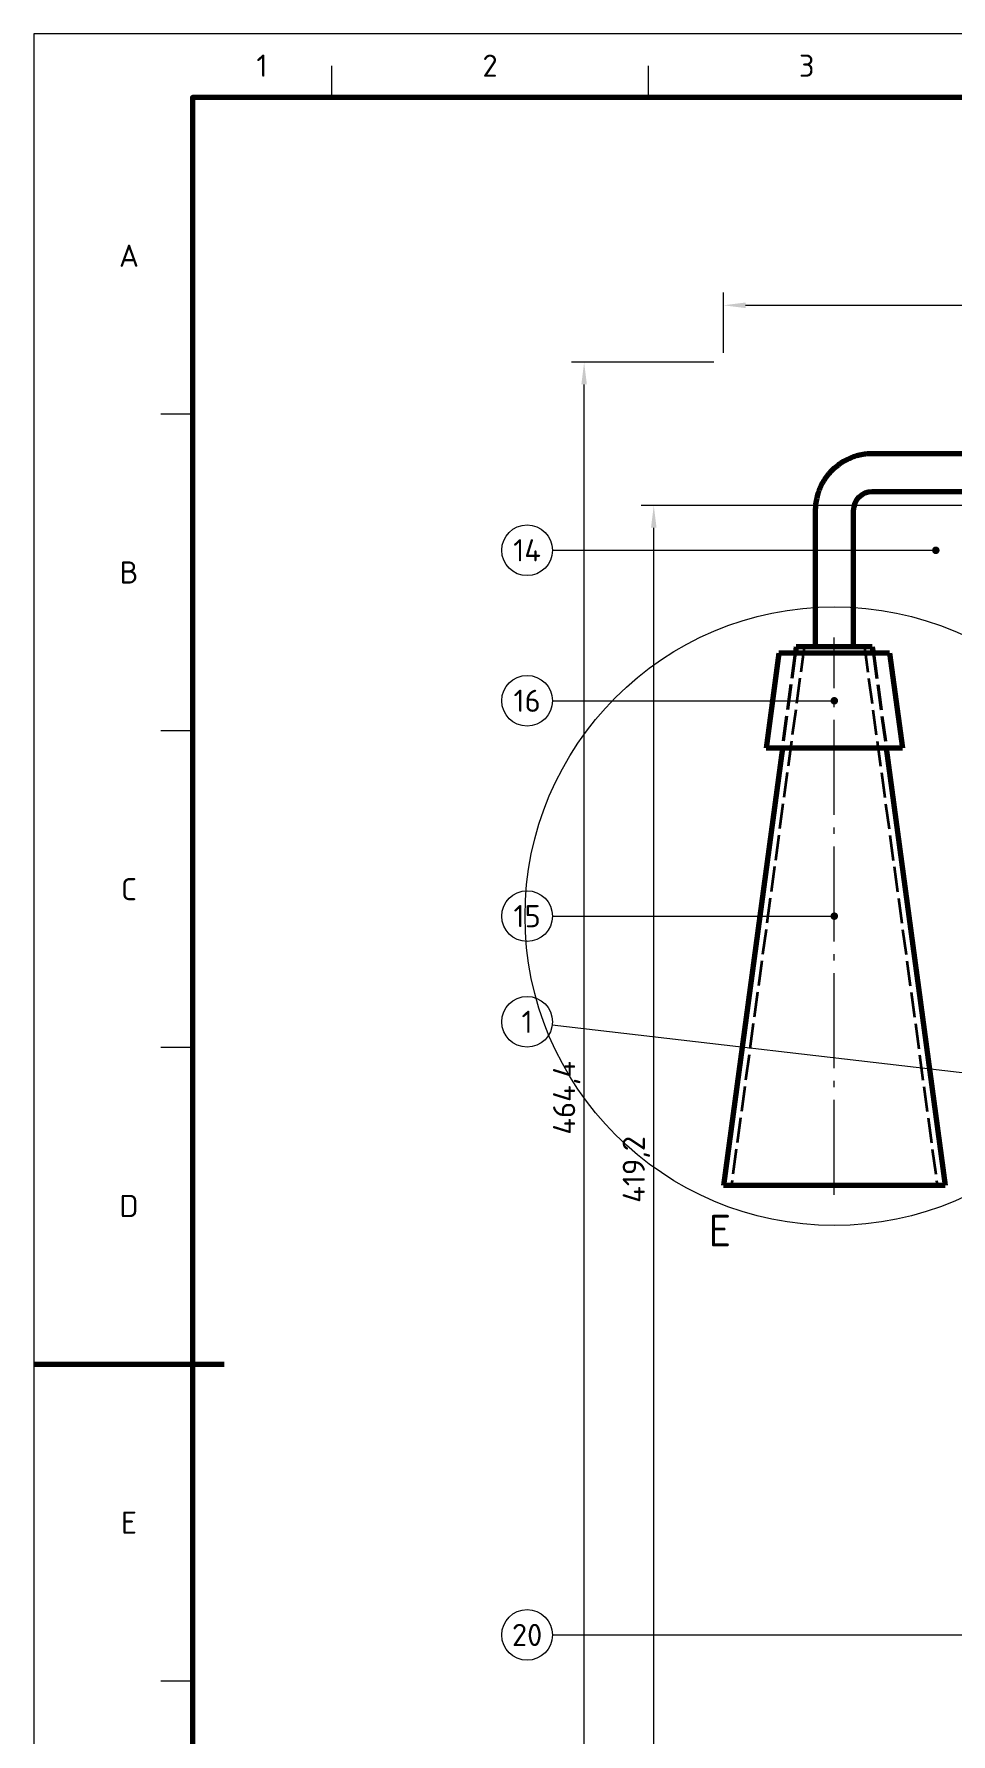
# Model space of a CAD drawing. Header units: millimetres. Extents: x 0 to 2382, y 0 to 420.
# Drawn here: x 0 to 144.8, y 151.6 to 420 of the extents above; entities that cross this region are included whole.
import ezdxf
from ezdxf.enums import TextEntityAlignment as Align

# ---------------------------------------------------------------- set-up
doc = ezdxf.new("R2010")
doc.units = ezdxf.units.MM
doc.linetypes.add('IRAM-E-TRAZOS', pattern=[5, 4, -1])
doc.linetypes.add('IRAM-F-TRAZO-PUNTO', pattern=[20, 15, -2, 1, -2])
for name, color, linetype, lineweight in [('01-VISIBLE', 7, 'CONTINUOUS', 70), ('02-OCULTA', 4, 'IRAM-E-TRAZOS', 35), ('03-EJE', 1, 'IRAM-F-TRAZO-PUNTO', 18), ('04-COTA', 3, 'CONTINUOUS', 18), ('06-TEXTO', 7, 'CONTINUOUS', 25), ('07-RECUADRO', 7, 'CONTINUOUS', 70), ('08-FINA', 5, 'CONTINUOUS', 18)]:
    doc.layers.add(name, color=color, linetype=linetype, lineweight=lineweight)
doc.styles.add('ISO3098', font='isocpeur.ttf')
doc.dimstyles.new('FLAMA-IRAM', dxfattribs={"dimtxt": 3.5, "dimasz": 3.5, "dimexe": 2, "dimexo": 1.5, "dimgap": 1, "dimtad": 1, "dimdec": 1, "dimtxsty": 'ISO3098', "dimblk": 'IRAM_FLECHA', "dimblk1": 'IRAM_FLECHA', "dimblk2": 'IRAM_FLECHA', "dimcen": 2.5, "dimclrd": 256, "dimclre": 256, "dimclrt": 256, "dimazin": 3, "dimtfac": 1, "dimtmove": 0, "dimatfit": 3, "dimlwd": 18, "dimlwe": 18})

# ---------------------------------------------------------------- blocks, each defined once
blk = doc.blocks.new('IRAM_FLECHA')
blk.add_solid([(0, 0), (-1, 0.125), (-1, -0.125)])

msp = doc.modelspace()

# ---------------------------------------------------------------- hatches: boundary and pattern name
at = {"layer": '08-FINA'}
h = msp.add_hatch(color=7, dxfattribs=at)
h.dxf.hatch_style = 1
edge = h.paths.add_edge_path()
edge.add_arc((142.38, 338.494), 0.6, 0, 360)
h = msp.add_hatch(color=7, dxfattribs=at)
h.dxf.hatch_style = 1
edge = h.paths.add_edge_path()
edge.add_arc((126.355, 314.744), 0.6, 0, 360)
h = msp.add_hatch(color=7, dxfattribs=at)
h.dxf.hatch_style = 1
edge = h.paths.add_edge_path()
edge.add_arc((126.355, 280.744), 0.6, 0, 360)

# ---------------------------------------------------------------- linework, layer by layer
at = {"layer": '01-VISIBLE'}
for p, q in [((161.405, 353.744), (132.355, 353.744)), ((161.405, 347.744), (132.355, 347.744)), ((123.355, 344.744), (123.355, 323.244)), ((129.355, 344.744), (129.355, 323.244)), ((117.62, 322.244), (115.59, 307.244)), ((120.355, 323.244), (120.22, 322.244)), ((132.355, 323.244), (132.49, 322.244)), ((135.09, 322.244), (137.12, 307.244)), ((118.19, 307.244), (108.855, 238.244)), ((134.52, 307.244), (143.855, 238.244))]:
    msp.add_line(p, q, dxfattribs=at)
for points in [[(132.355, 353.744), (132.103, 353.741), (131.85, 353.73), (131.599, 353.712), (131.347, 353.688), (131.097, 353.656), (130.847, 353.617), (130.599, 353.571), (130.352, 353.519), (130.107, 353.459), (129.863, 353.393), (129.622, 353.319), (129.382, 353.239), (129.145, 353.152), (128.911, 353.059), (128.679, 352.959), (128.45, 352.853), (128.224, 352.74), (128.002, 352.621), (127.782, 352.496), (127.567, 352.365), (127.355, 352.227), (127.147, 352.084), (126.943, 351.935), (126.744, 351.781), (126.548, 351.621), (126.358, 351.455), (126.172, 351.284), (125.991, 351.108), (125.815, 350.927), (125.644, 350.741), (125.479, 350.551), (125.319, 350.356), (125.164, 350.156), (125.015, 349.952), (124.872, 349.744), (124.734, 349.533), (124.603, 349.317), (124.478, 349.098), (124.359, 348.875), (124.246, 348.649), (124.14, 348.42), (124.04, 348.188), (123.947, 347.954), (123.86, 347.717), (123.78, 347.477), (123.707, 347.236), (123.64, 346.992), (123.581, 346.747), (123.528, 346.5), (123.482, 346.252), (123.443, 346.002), (123.412, 345.752), (123.387, 345.501), (123.369, 345.249), (123.359, 344.997), (123.355, 344.744)], [(135.09, 322.244), (134.837, 322.244), (134.584, 322.244), (134.331, 322.244), (134.078, 322.244), (133.824, 322.244), (133.571, 322.244), (133.318, 322.244), (133.065, 322.244), (132.812, 322.244), (132.558, 322.244), (132.305, 322.244), (132.052, 322.244), (131.799, 322.244), (131.546, 322.244), (131.292, 322.244), (131.039, 322.244), (130.786, 322.244), (130.533, 322.244), (130.28, 322.244), (130.026, 322.244), (129.773, 322.244), (129.52, 322.244), (129.267, 322.244), (129.014, 322.244), (128.76, 322.244), (128.507, 322.244), (128.254, 322.244), (128.001, 322.244), (127.748, 322.244), (127.494, 322.244), (127.241, 322.244), (126.988, 322.244), (126.735, 322.244), (126.482, 322.244), (126.228, 322.244), (125.975, 322.244), (125.722, 322.244), (125.469, 322.244), (125.216, 322.244), (124.962, 322.244), (124.709, 322.244), (124.456, 322.244), (124.203, 322.244), (123.95, 322.244), (123.696, 322.244), (123.443, 322.244), (123.19, 322.244), (122.937, 322.244), (122.684, 322.244), (122.43, 322.244), (122.177, 322.244), (121.924, 322.244), (121.671, 322.244), (121.418, 322.244), (121.164, 322.244), (120.911, 322.244), (120.658, 322.244), (120.405, 322.244), (120.152, 322.244), (119.898, 322.244), (119.645, 322.244), (119.392, 322.244), (119.139, 322.244), (118.886, 322.244), (118.632, 322.244), (118.379, 322.244), (118.126, 322.244), (117.873, 322.244), (117.62, 322.244)], [(132.355, 323.244), (132.105, 323.244), (131.855, 323.244), (131.605, 323.244), (131.355, 323.244), (131.105, 323.244), (130.855, 323.244), (130.605, 323.244), (130.355, 323.244), (130.105, 323.244), (129.855, 323.244), (129.605, 323.244), (129.355, 323.244), (129.105, 323.244), (128.855, 323.244), (128.605, 323.244), (128.355, 323.244), (128.105, 323.244), (127.855, 323.244), (127.605, 323.244), (127.355, 323.244), (127.105, 323.244), (126.855, 323.244), (126.605, 323.244), (126.355, 323.244), (126.105, 323.244), (125.855, 323.244), (125.605, 323.244), (125.355, 323.244), (125.105, 323.244), (124.855, 323.244), (124.605, 323.244), (124.355, 323.244), (124.105, 323.244), (123.855, 323.244), (123.605, 323.244), (123.355, 323.244), (123.105, 323.244), (122.855, 323.244), (122.605, 323.244), (122.355, 323.244), (122.105, 323.244), (121.855, 323.244), (121.605, 323.244), (121.355, 323.244), (121.105, 323.244), (120.855, 323.244), (120.605, 323.244), (120.355, 323.244)], [(137.12, 307.244), (136.869, 307.244), (136.619, 307.244), (136.369, 307.244), (136.118, 307.244), (135.868, 307.244), (135.618, 307.244), (135.367, 307.244), (135.117, 307.244), (134.867, 307.244), (134.616, 307.244), (134.366, 307.244), (134.116, 307.244), (133.865, 307.244), (133.615, 307.244), (133.365, 307.244), (133.114, 307.244), (132.864, 307.244), (132.614, 307.244), (132.363, 307.244), (132.113, 307.244), (131.863, 307.244), (131.612, 307.244), (131.362, 307.244), (131.111, 307.244), (130.861, 307.244), (130.611, 307.244), (130.36, 307.244), (130.11, 307.244), (129.86, 307.244), (129.609, 307.244), (129.359, 307.244), (129.109, 307.244), (128.858, 307.244), (128.608, 307.244), (128.358, 307.244), (128.107, 307.244), (127.857, 307.244), (127.607, 307.244), (127.356, 307.244), (127.106, 307.244), (126.856, 307.244), (126.605, 307.244), (126.355, 307.244), (126.105, 307.244), (125.854, 307.244), (125.604, 307.244), (125.354, 307.244), (125.103, 307.244), (124.853, 307.244), (124.603, 307.244), (124.352, 307.244), (124.102, 307.244), (123.852, 307.244), (123.601, 307.244), (123.351, 307.244), (123.101, 307.244), (122.85, 307.244), (122.6, 307.244), (122.35, 307.244), (122.099, 307.244), (121.849, 307.244), (121.599, 307.244), (121.348, 307.244), (121.098, 307.244), (120.847, 307.244), (120.597, 307.244), (120.347, 307.244), (120.096, 307.244), (119.846, 307.244), (119.596, 307.244), (119.345, 307.244), (119.095, 307.244), (118.845, 307.244), (118.594, 307.244), (118.344, 307.244), (118.094, 307.244), (117.843, 307.244), (117.593, 307.244), (117.343, 307.244), (117.092, 307.244), (116.842, 307.244), (116.592, 307.244), (116.341, 307.244), (116.091, 307.244), (115.841, 307.244), (115.59, 307.244)], [(143.855, 238.244), (143.605, 238.244), (143.355, 238.244), (143.105, 238.244), (142.855, 238.244), (142.605, 238.244), (142.355, 238.244), (142.105, 238.244), (141.855, 238.244), (141.605, 238.244), (141.355, 238.244), (141.105, 238.244), (140.855, 238.244), (140.605, 238.244), (140.355, 238.244), (140.105, 238.244), (139.855, 238.244), (139.605, 238.244), (139.355, 238.244), (139.105, 238.244), (138.855, 238.244), (138.605, 238.244), (138.355, 238.244), (138.105, 238.244), (137.855, 238.244), (137.605, 238.244), (137.355, 238.244), (137.105, 238.244), (136.855, 238.244), (136.605, 238.244), (136.355, 238.244), (136.105, 238.244), (135.855, 238.244), (135.605, 238.244), (135.355, 238.244), (135.105, 238.244), (134.855, 238.244), (134.605, 238.244), (134.355, 238.244), (134.105, 238.244), (133.855, 238.244), (133.605, 238.244), (133.355, 238.244), (133.105, 238.244), (132.855, 238.244), (132.605, 238.244), (132.355, 238.244), (132.105, 238.244), (131.855, 238.244), (131.605, 238.244), (131.355, 238.244), (131.105, 238.244), (130.855, 238.244), (130.605, 238.244), (130.355, 238.244), (130.105, 238.244), (129.855, 238.244), (129.605, 238.244), (129.355, 238.244), (129.105, 238.244), (128.855, 238.244), (128.605, 238.244), (128.355, 238.244), (128.105, 238.244), (127.855, 238.244), (127.605, 238.244), (127.355, 238.244), (127.105, 238.244), (126.855, 238.244), (126.605, 238.244), (126.355, 238.244), (126.105, 238.244), (125.855, 238.244), (125.605, 238.244), (125.355, 238.244), (125.105, 238.244), (124.855, 238.244), (124.605, 238.244), (124.355, 238.244), (124.105, 238.244), (123.855, 238.244), (123.605, 238.244), (123.355, 238.244), (123.105, 238.244), (122.855, 238.244), (122.605, 238.244), (122.355, 238.244), (122.105, 238.244), (121.855, 238.244), (121.605, 238.244), (121.355, 238.244), (121.105, 238.244), (120.855, 238.244), (120.605, 238.244), (120.355, 238.244), (120.105, 238.244), (119.855, 238.244), (119.605, 238.244), (119.355, 238.244), (119.105, 238.244), (118.855, 238.244), (118.605, 238.244), (118.355, 238.244), (118.105, 238.244), (117.855, 238.244), (117.605, 238.244), (117.355, 238.244), (117.105, 238.244), (116.855, 238.244), (116.605, 238.244), (116.355, 238.244), (116.105, 238.244), (115.855, 238.244), (115.605, 238.244), (115.355, 238.244), (115.105, 238.244), (114.855, 238.244), (114.605, 238.244), (114.355, 238.244), (114.105, 238.244), (113.855, 238.244), (113.605, 238.244), (113.355, 238.244), (113.105, 238.244), (112.855, 238.244), (112.605, 238.244), (112.355, 238.244), (112.105, 238.244), (111.855, 238.244), (111.605, 238.244), (111.355, 238.244), (111.105, 238.244), (110.855, 238.244), (110.605, 238.244), (110.355, 238.244), (110.105, 238.244), (109.855, 238.244), (109.605, 238.244), (109.355, 238.244), (109.105, 238.244), (108.855, 238.244)]]:
    msp.add_lwpolyline(points, dxfattribs=at)
msp.add_arc((132.355, 344.744), 3, 90, 180, dxfattribs=at)
at = {"layer": '02-OCULTA'}
for p, q in [((121.605, 323.244), (110.105, 238.244)), ((120.12, 322.244), (118.09, 307.244)), ((120.22, 322.244), (118.19, 307.244)), ((131.105, 323.244), (142.605, 238.244)), ((132.49, 322.244), (134.52, 307.244)), ((132.59, 322.244), (134.62, 307.244))]:
    msp.add_line(p, q, dxfattribs=at)
for points in [[(117.62, 322.244), (117.873, 322.244), (118.126, 322.244), (118.379, 322.244), (118.632, 322.244), (118.886, 322.244), (119.139, 322.244), (119.392, 322.244), (119.645, 322.244), (119.898, 322.244), (120.152, 322.244), (120.405, 322.244), (120.658, 322.244), (120.911, 322.244), (121.164, 322.244), (121.418, 322.244), (121.671, 322.244), (121.924, 322.244), (122.177, 322.244), (122.43, 322.244), (122.684, 322.244), (122.937, 322.244), (123.19, 322.244), (123.443, 322.244), (123.696, 322.244), (123.95, 322.244), (124.203, 322.244), (124.456, 322.244), (124.709, 322.244), (124.962, 322.244), (125.216, 322.244), (125.469, 322.244), (125.722, 322.244), (125.975, 322.244), (126.228, 322.244), (126.482, 322.244), (126.735, 322.244), (126.988, 322.244), (127.241, 322.244), (127.494, 322.244), (127.748, 322.244), (128.001, 322.244), (128.254, 322.244), (128.507, 322.244), (128.76, 322.244), (129.014, 322.244), (129.267, 322.244), (129.52, 322.244), (129.773, 322.244), (130.026, 322.244), (130.28, 322.244), (130.533, 322.244), (130.786, 322.244), (131.039, 322.244), (131.292, 322.244), (131.546, 322.244), (131.799, 322.244), (132.052, 322.244), (132.305, 322.244), (132.558, 322.244), (132.812, 322.244), (133.065, 322.244), (133.318, 322.244), (133.571, 322.244), (133.824, 322.244), (134.078, 322.244), (134.331, 322.244), (134.584, 322.244), (134.837, 322.244), (135.09, 322.244)], [(120.12, 322.244), (120.374, 322.244), (120.629, 322.244), (120.883, 322.244), (121.138, 322.244), (121.392, 322.244), (121.647, 322.244), (121.901, 322.244), (122.156, 322.244), (122.41, 322.244), (122.665, 322.244), (122.919, 322.244), (123.174, 322.244), (123.428, 322.244), (123.683, 322.244), (123.937, 322.244), (124.192, 322.244), (124.446, 322.244), (124.701, 322.244), (124.955, 322.244), (125.21, 322.244), (125.464, 322.244), (125.719, 322.244), (125.973, 322.244), (126.228, 322.244), (126.482, 322.244), (126.737, 322.244), (126.991, 322.244), (127.246, 322.244), (127.5, 322.244), (127.755, 322.244), (128.009, 322.244), (128.264, 322.244), (128.518, 322.244), (128.773, 322.244), (129.027, 322.244), (129.282, 322.244), (129.536, 322.244), (129.791, 322.244), (130.045, 322.244), (130.3, 322.244), (130.554, 322.244), (130.809, 322.244), (131.063, 322.244), (131.318, 322.244), (131.572, 322.244), (131.827, 322.244), (132.081, 322.244), (132.336, 322.244), (132.59, 322.244)], [(132.59, 322.244), (132.336, 322.244), (132.081, 322.244), (131.827, 322.244), (131.572, 322.244), (131.318, 322.244), (131.063, 322.244), (130.809, 322.244), (130.554, 322.244), (130.3, 322.244), (130.045, 322.244), (129.791, 322.244), (129.536, 322.244), (129.282, 322.244), (129.027, 322.244), (128.773, 322.244), (128.518, 322.244), (128.264, 322.244), (128.009, 322.244), (127.755, 322.244), (127.5, 322.244), (127.246, 322.244), (126.991, 322.244), (126.737, 322.244), (126.482, 322.244), (126.228, 322.244), (125.973, 322.244), (125.719, 322.244), (125.464, 322.244), (125.21, 322.244), (124.955, 322.244), (124.701, 322.244), (124.446, 322.244), (124.192, 322.244), (123.937, 322.244), (123.683, 322.244), (123.428, 322.244), (123.174, 322.244), (122.919, 322.244), (122.665, 322.244), (122.41, 322.244), (122.156, 322.244), (121.901, 322.244), (121.647, 322.244), (121.392, 322.244), (121.138, 322.244), (120.883, 322.244), (120.629, 322.244), (120.374, 322.244), (120.12, 322.244)], [(120.355, 323.244), (120.605, 323.244), (120.855, 323.244), (121.105, 323.244), (121.355, 323.244), (121.605, 323.244), (121.855, 323.244), (122.105, 323.244), (122.355, 323.244), (122.605, 323.244), (122.855, 323.244), (123.105, 323.244), (123.355, 323.244), (123.605, 323.244), (123.855, 323.244), (124.105, 323.244), (124.355, 323.244), (124.605, 323.244), (124.855, 323.244), (125.105, 323.244), (125.355, 323.244), (125.605, 323.244), (125.855, 323.244), (126.105, 323.244), (126.355, 323.244), (126.605, 323.244), (126.855, 323.244), (127.105, 323.244), (127.355, 323.244), (127.605, 323.244), (127.855, 323.244), (128.105, 323.244), (128.355, 323.244), (128.605, 323.244), (128.855, 323.244), (129.105, 323.244), (129.355, 323.244), (129.605, 323.244), (129.855, 323.244), (130.105, 323.244), (130.355, 323.244), (130.605, 323.244), (130.855, 323.244), (131.105, 323.244), (131.355, 323.244), (131.605, 323.244), (131.855, 323.244), (132.105, 323.244), (132.355, 323.244)], [(121.605, 323.244), (121.855, 323.244), (122.105, 323.244), (122.355, 323.244), (122.605, 323.244), (122.855, 323.244), (123.105, 323.244), (123.355, 323.244), (123.605, 323.244), (123.855, 323.244), (124.105, 323.244), (124.355, 323.244), (124.605, 323.244), (124.855, 323.244), (125.105, 323.244), (125.355, 323.244), (125.605, 323.244), (125.855, 323.244), (126.105, 323.244), (126.355, 323.244), (126.605, 323.244), (126.855, 323.244), (127.105, 323.244), (127.355, 323.244), (127.605, 323.244), (127.855, 323.244), (128.105, 323.244), (128.355, 323.244), (128.605, 323.244), (128.855, 323.244), (129.105, 323.244), (129.355, 323.244), (129.605, 323.244), (129.855, 323.244), (130.105, 323.244), (130.355, 323.244), (130.605, 323.244), (130.855, 323.244), (131.105, 323.244)], [(131.105, 323.244), (130.855, 323.244), (130.605, 323.244), (130.355, 323.244), (130.105, 323.244), (129.855, 323.244), (129.605, 323.244), (129.355, 323.244), (129.105, 323.244), (128.855, 323.244), (128.605, 323.244), (128.355, 323.244), (128.105, 323.244), (127.855, 323.244), (127.605, 323.244), (127.355, 323.244), (127.105, 323.244), (126.855, 323.244), (126.605, 323.244), (126.355, 323.244), (126.105, 323.244), (125.855, 323.244), (125.605, 323.244), (125.355, 323.244), (125.105, 323.244), (124.855, 323.244), (124.605, 323.244), (124.355, 323.244), (124.105, 323.244), (123.855, 323.244), (123.605, 323.244), (123.355, 323.244), (123.105, 323.244), (122.855, 323.244), (122.605, 323.244), (122.355, 323.244), (122.105, 323.244), (121.855, 323.244), (121.605, 323.244)], [(129.355, 323.244), (129.105, 323.244), (128.855, 323.244), (128.605, 323.244), (128.355, 323.244), (128.105, 323.244), (127.855, 323.244), (127.605, 323.244), (127.355, 323.244), (127.105, 323.244), (126.855, 323.244), (126.605, 323.244), (126.355, 323.244), (126.105, 323.244), (125.855, 323.244), (125.605, 323.244), (125.355, 323.244), (125.105, 323.244), (124.855, 323.244), (124.605, 323.244), (124.355, 323.244), (124.105, 323.244), (123.855, 323.244), (123.605, 323.244), (123.355, 323.244)], [(123.355, 323.244), (123.605, 323.244), (123.855, 323.244), (124.105, 323.244), (124.355, 323.244), (124.605, 323.244), (124.855, 323.244), (125.105, 323.244), (125.355, 323.244), (125.605, 323.244), (125.855, 323.244), (126.105, 323.244), (126.355, 323.244), (126.605, 323.244), (126.855, 323.244), (127.105, 323.244), (127.355, 323.244), (127.605, 323.244), (127.855, 323.244), (128.105, 323.244), (128.355, 323.244), (128.605, 323.244), (128.855, 323.244), (129.105, 323.244), (129.355, 323.244)], [(115.59, 307.244), (115.841, 307.244), (116.091, 307.244), (116.341, 307.244), (116.592, 307.244), (116.842, 307.244), (117.092, 307.244), (117.343, 307.244), (117.593, 307.244), (117.843, 307.244), (118.094, 307.244), (118.344, 307.244), (118.594, 307.244), (118.845, 307.244), (119.095, 307.244), (119.345, 307.244), (119.596, 307.244), (119.846, 307.244), (120.096, 307.244), (120.347, 307.244), (120.597, 307.244), (120.847, 307.244), (121.098, 307.244), (121.348, 307.244), (121.599, 307.244), (121.849, 307.244), (122.099, 307.244), (122.35, 307.244), (122.6, 307.244), (122.85, 307.244), (123.101, 307.244), (123.351, 307.244), (123.601, 307.244), (123.852, 307.244), (124.102, 307.244), (124.352, 307.244), (124.603, 307.244), (124.853, 307.244), (125.103, 307.244), (125.354, 307.244), (125.604, 307.244), (125.854, 307.244), (126.105, 307.244), (126.355, 307.244), (126.605, 307.244), (126.856, 307.244), (127.106, 307.244), (127.356, 307.244), (127.607, 307.244), (127.857, 307.244), (128.107, 307.244), (128.358, 307.244), (128.608, 307.244), (128.858, 307.244), (129.109, 307.244), (129.359, 307.244), (129.609, 307.244), (129.86, 307.244), (130.11, 307.244), (130.36, 307.244), (130.611, 307.244), (130.861, 307.244), (131.111, 307.244), (131.362, 307.244), (131.612, 307.244), (131.863, 307.244), (132.113, 307.244), (132.363, 307.244), (132.614, 307.244), (132.864, 307.244), (133.114, 307.244), (133.365, 307.244), (133.615, 307.244), (133.865, 307.244), (134.116, 307.244), (134.366, 307.244), (134.616, 307.244), (134.867, 307.244), (135.117, 307.244), (135.367, 307.244), (135.618, 307.244), (135.868, 307.244), (136.118, 307.244), (136.369, 307.244), (136.619, 307.244), (136.869, 307.244), (137.12, 307.244)], [(118.09, 307.244), (118.341, 307.244), (118.591, 307.244), (118.842, 307.244), (119.092, 307.244), (119.343, 307.244), (119.593, 307.244), (119.843, 307.244), (120.094, 307.244), (120.344, 307.244), (120.595, 307.244), (120.845, 307.244), (121.096, 307.244), (121.346, 307.244), (121.597, 307.244), (121.847, 307.244), (122.097, 307.244), (122.348, 307.244), (122.598, 307.244), (122.849, 307.244), (123.099, 307.244), (123.35, 307.244), (123.6, 307.244), (123.851, 307.244), (124.101, 307.244), (124.351, 307.244), (124.602, 307.244), (124.852, 307.244), (125.103, 307.244), (125.353, 307.244), (125.604, 307.244), (125.854, 307.244), (126.105, 307.244), (126.355, 307.244), (126.605, 307.244), (126.856, 307.244), (127.106, 307.244), (127.357, 307.244), (127.607, 307.244), (127.858, 307.244), (128.108, 307.244), (128.359, 307.244), (128.609, 307.244), (128.859, 307.244), (129.11, 307.244), (129.36, 307.244), (129.611, 307.244), (129.861, 307.244), (130.112, 307.244), (130.362, 307.244), (130.613, 307.244), (130.863, 307.244), (131.113, 307.244), (131.364, 307.244), (131.614, 307.244), (131.865, 307.244), (132.115, 307.244), (132.366, 307.244), (132.616, 307.244), (132.867, 307.244), (133.117, 307.244), (133.367, 307.244), (133.618, 307.244), (133.868, 307.244), (134.119, 307.244), (134.369, 307.244), (134.62, 307.244)], [(134.62, 307.244), (134.369, 307.244), (134.119, 307.244), (133.868, 307.244), (133.618, 307.244), (133.367, 307.244), (133.117, 307.244), (132.867, 307.244), (132.616, 307.244), (132.366, 307.244), (132.115, 307.244), (131.865, 307.244), (131.614, 307.244), (131.364, 307.244), (131.113, 307.244), (130.863, 307.244), (130.613, 307.244), (130.362, 307.244), (130.112, 307.244), (129.861, 307.244), (129.611, 307.244), (129.36, 307.244), (129.11, 307.244), (128.859, 307.244), (128.609, 307.244), (128.359, 307.244), (128.108, 307.244), (127.858, 307.244), (127.607, 307.244), (127.357, 307.244), (127.106, 307.244), (126.856, 307.244), (126.605, 307.244), (126.355, 307.244), (126.105, 307.244), (125.854, 307.244), (125.604, 307.244), (125.353, 307.244), (125.103, 307.244), (124.852, 307.244), (124.602, 307.244), (124.351, 307.244), (124.101, 307.244), (123.851, 307.244), (123.6, 307.244), (123.35, 307.244), (123.099, 307.244), (122.849, 307.244), (122.598, 307.244), (122.348, 307.244), (122.097, 307.244), (121.847, 307.244), (121.597, 307.244), (121.346, 307.244), (121.096, 307.244), (120.845, 307.244), (120.595, 307.244), (120.344, 307.244), (120.094, 307.244), (119.843, 307.244), (119.593, 307.244), (119.343, 307.244), (119.092, 307.244), (118.842, 307.244), (118.591, 307.244), (118.341, 307.244), (118.09, 307.244)], [(108.855, 238.244), (109.105, 238.244), (109.355, 238.244), (109.605, 238.244), (109.855, 238.244), (110.105, 238.244), (110.355, 238.244), (110.605, 238.244), (110.855, 238.244), (111.105, 238.244), (111.355, 238.244), (111.605, 238.244), (111.855, 238.244), (112.105, 238.244), (112.355, 238.244), (112.605, 238.244), (112.855, 238.244), (113.105, 238.244), (113.355, 238.244), (113.605, 238.244), (113.855, 238.244), (114.105, 238.244), (114.355, 238.244), (114.605, 238.244), (114.855, 238.244), (115.105, 238.244), (115.355, 238.244), (115.605, 238.244), (115.855, 238.244), (116.105, 238.244), (116.355, 238.244), (116.605, 238.244), (116.855, 238.244), (117.105, 238.244), (117.355, 238.244), (117.605, 238.244), (117.855, 238.244), (118.105, 238.244), (118.355, 238.244), (118.605, 238.244), (118.855, 238.244), (119.105, 238.244), (119.355, 238.244), (119.605, 238.244), (119.855, 238.244), (120.105, 238.244), (120.355, 238.244), (120.605, 238.244), (120.855, 238.244), (121.105, 238.244), (121.355, 238.244), (121.605, 238.244), (121.855, 238.244), (122.105, 238.244), (122.355, 238.244), (122.605, 238.244), (122.855, 238.244), (123.105, 238.244), (123.355, 238.244), (123.605, 238.244), (123.855, 238.244), (124.105, 238.244), (124.355, 238.244), (124.605, 238.244), (124.855, 238.244), (125.105, 238.244), (125.355, 238.244), (125.605, 238.244), (125.855, 238.244), (126.105, 238.244), (126.355, 238.244), (126.605, 238.244), (126.855, 238.244), (127.105, 238.244), (127.355, 238.244), (127.605, 238.244), (127.855, 238.244), (128.105, 238.244), (128.355, 238.244), (128.605, 238.244), (128.855, 238.244), (129.105, 238.244), (129.355, 238.244), (129.605, 238.244), (129.855, 238.244), (130.105, 238.244), (130.355, 238.244), (130.605, 238.244), (130.855, 238.244), (131.105, 238.244), (131.355, 238.244), (131.605, 238.244), (131.855, 238.244), (132.105, 238.244), (132.355, 238.244), (132.605, 238.244), (132.855, 238.244), (133.105, 238.244), (133.355, 238.244), (133.605, 238.244), (133.855, 238.244), (134.105, 238.244), (134.355, 238.244), (134.605, 238.244), (134.855, 238.244), (135.105, 238.244), (135.355, 238.244), (135.605, 238.244), (135.855, 238.244), (136.105, 238.244), (136.355, 238.244), (136.605, 238.244), (136.855, 238.244), (137.105, 238.244), (137.355, 238.244), (137.605, 238.244), (137.855, 238.244), (138.105, 238.244), (138.355, 238.244), (138.605, 238.244), (138.855, 238.244), (139.105, 238.244), (139.355, 238.244), (139.605, 238.244), (139.855, 238.244), (140.105, 238.244), (140.355, 238.244), (140.605, 238.244), (140.855, 238.244), (141.105, 238.244), (141.355, 238.244), (141.605, 238.244), (141.855, 238.244), (142.105, 238.244), (142.355, 238.244), (142.605, 238.244), (142.855, 238.244), (143.105, 238.244), (143.355, 238.244), (143.605, 238.244), (143.855, 238.244)], [(110.105, 238.244), (110.355, 238.244), (110.605, 238.244), (110.855, 238.244), (111.105, 238.244), (111.355, 238.244), (111.605, 238.244), (111.855, 238.244), (112.105, 238.244), (112.355, 238.244), (112.605, 238.244), (112.855, 238.244), (113.105, 238.244), (113.355, 238.244), (113.605, 238.244), (113.855, 238.244), (114.105, 238.244), (114.355, 238.244), (114.605, 238.244), (114.855, 238.244), (115.105, 238.244), (115.355, 238.244), (115.605, 238.244), (115.855, 238.244), (116.105, 238.244), (116.355, 238.244), (116.605, 238.244), (116.855, 238.244), (117.105, 238.244), (117.355, 238.244), (117.605, 238.244), (117.855, 238.244), (118.105, 238.244), (118.355, 238.244), (118.605, 238.244), (118.855, 238.244), (119.105, 238.244), (119.355, 238.244), (119.605, 238.244), (119.855, 238.244), (120.105, 238.244), (120.355, 238.244), (120.605, 238.244), (120.855, 238.244), (121.105, 238.244), (121.355, 238.244), (121.605, 238.244), (121.855, 238.244), (122.105, 238.244), (122.355, 238.244), (122.605, 238.244), (122.855, 238.244), (123.105, 238.244), (123.355, 238.244), (123.605, 238.244), (123.855, 238.244), (124.105, 238.244), (124.355, 238.244), (124.605, 238.244), (124.855, 238.244), (125.105, 238.244), (125.355, 238.244), (125.605, 238.244), (125.855, 238.244), (126.105, 238.244), (126.355, 238.244), (126.605, 238.244), (126.855, 238.244), (127.105, 238.244), (127.355, 238.244), (127.605, 238.244), (127.855, 238.244), (128.105, 238.244), (128.355, 238.244), (128.605, 238.244), (128.855, 238.244), (129.105, 238.244), (129.355, 238.244), (129.605, 238.244), (129.855, 238.244), (130.105, 238.244), (130.355, 238.244), (130.605, 238.244), (130.855, 238.244), (131.105, 238.244), (131.355, 238.244), (131.605, 238.244), (131.855, 238.244), (132.105, 238.244), (132.355, 238.244), (132.605, 238.244), (132.855, 238.244), (133.105, 238.244), (133.355, 238.244), (133.605, 238.244), (133.855, 238.244), (134.105, 238.244), (134.355, 238.244), (134.605, 238.244), (134.855, 238.244), (135.105, 238.244), (135.355, 238.244), (135.605, 238.244), (135.855, 238.244), (136.105, 238.244), (136.355, 238.244), (136.605, 238.244), (136.855, 238.244), (137.105, 238.244), (137.355, 238.244), (137.605, 238.244), (137.855, 238.244), (138.105, 238.244), (138.355, 238.244), (138.605, 238.244), (138.855, 238.244), (139.105, 238.244), (139.355, 238.244), (139.605, 238.244), (139.855, 238.244), (140.105, 238.244), (140.355, 238.244), (140.605, 238.244), (140.855, 238.244), (141.105, 238.244), (141.355, 238.244), (141.605, 238.244), (141.855, 238.244), (142.105, 238.244), (142.355, 238.244), (142.605, 238.244)], [(142.605, 238.244), (142.355, 238.244), (142.105, 238.244), (141.855, 238.244), (141.605, 238.244), (141.355, 238.244), (141.105, 238.244), (140.855, 238.244), (140.605, 238.244), (140.355, 238.244), (140.105, 238.244), (139.855, 238.244), (139.605, 238.244), (139.355, 238.244), (139.105, 238.244), (138.855, 238.244), (138.605, 238.244), (138.355, 238.244), (138.105, 238.244), (137.855, 238.244), (137.605, 238.244), (137.355, 238.244), (137.105, 238.244), (136.855, 238.244), (136.605, 238.244), (136.355, 238.244), (136.105, 238.244), (135.855, 238.244), (135.605, 238.244), (135.355, 238.244), (135.105, 238.244), (134.855, 238.244), (134.605, 238.244), (134.355, 238.244), (134.105, 238.244), (133.855, 238.244), (133.605, 238.244), (133.355, 238.244), (133.105, 238.244), (132.855, 238.244), (132.605, 238.244), (132.355, 238.244), (132.105, 238.244), (131.855, 238.244), (131.605, 238.244), (131.355, 238.244), (131.105, 238.244), (130.855, 238.244), (130.605, 238.244), (130.355, 238.244), (130.105, 238.244), (129.855, 238.244), (129.605, 238.244), (129.355, 238.244), (129.105, 238.244), (128.855, 238.244), (128.605, 238.244), (128.355, 238.244), (128.105, 238.244), (127.855, 238.244), (127.605, 238.244), (127.355, 238.244), (127.105, 238.244), (126.855, 238.244), (126.605, 238.244), (126.355, 238.244), (126.105, 238.244), (125.855, 238.244), (125.605, 238.244), (125.355, 238.244), (125.105, 238.244), (124.855, 238.244), (124.605, 238.244), (124.355, 238.244), (124.105, 238.244), (123.855, 238.244), (123.605, 238.244), (123.355, 238.244), (123.105, 238.244), (122.855, 238.244), (122.605, 238.244), (122.355, 238.244), (122.105, 238.244), (121.855, 238.244), (121.605, 238.244), (121.355, 238.244), (121.105, 238.244), (120.855, 238.244), (120.605, 238.244), (120.355, 238.244), (120.105, 238.244), (119.855, 238.244), (119.605, 238.244), (119.355, 238.244), (119.105, 238.244), (118.855, 238.244), (118.605, 238.244), (118.355, 238.244), (118.105, 238.244), (117.855, 238.244), (117.605, 238.244), (117.355, 238.244), (117.105, 238.244), (116.855, 238.244), (116.605, 238.244), (116.355, 238.244), (116.105, 238.244), (115.855, 238.244), (115.605, 238.244), (115.355, 238.244), (115.105, 238.244), (114.855, 238.244), (114.605, 238.244), (114.355, 238.244), (114.105, 238.244), (113.855, 238.244), (113.605, 238.244), (113.355, 238.244), (113.105, 238.244), (112.855, 238.244), (112.605, 238.244), (112.355, 238.244), (112.105, 238.244), (111.855, 238.244), (111.605, 238.244), (111.355, 238.244), (111.105, 238.244), (110.855, 238.244), (110.605, 238.244), (110.355, 238.244), (110.105, 238.244)]]:
    msp.add_lwpolyline(points, dxfattribs=at)
at = {"layer": '03-EJE'}
msp.add_line((126.355, 236.744), (126.355, 324.744), dxfattribs=at)
at = {"layer": '07-RECUADRO'}
msp.add_line((0, 210), (30, 210), dxfattribs=at)
msp.add_lwpolyline([(25, 10), (584, 10), (584, 410), (25, 410)], close=True, dxfattribs=at)
at = {"layer": '08-FINA'}
for p, q in [((47, 410), (47, 415)), ((97, 410), (97, 415)), ((25, 360), (20, 360)), ((81.855, 338.494), (142.38, 338.494)), ((81.855, 314.744), (126.355, 314.744)), ((25, 310), (20, 310)), ((81.855, 280.744), (126.355, 280.744)), ((81.828, 263.6), (158.68, 254.641)), ((25, 260), (20, 260)), ((81.855, 167.271), (157.035, 167.271)), ((25, 160), (20, 160))]:
    msp.add_line(p, q, dxfattribs=at)
msp.add_lwpolyline([(0, 0), (594, 0), (594, 420), (0, 420)], close=True, dxfattribs=at)
for centre, radius in [((77.855, 338.494), 4), ((126.355, 280.744), 48.833), ((77.855, 314.744), 4), ((77.855, 280.744), 4), ((77.855, 264.063), 4), ((77.855, 167.271), 4)]:
    msp.add_circle(centre, radius, dxfattribs=at)

# ---------------------------------------------------------------- texts
at = {"layer": '06-TEXTO', "style": 'ISO3098'}
for s, height, p in [('1', 3.5, (36, 415)), ('2', 3.5, (72, 415)), ('3', 3.5, (122, 415)), ('A', 3.5, (15, 385)), ('14', 3.5, (77.855, 338.494)), ('B', 3.5, (15, 335)), ('16', 3.5, (77.855, 314.744)), ('C', 3.5, (15, 285)), ('15', 3.5, (77.855, 280.744)), ('1', 3.5, (77.855, 264.063)), ('D', 3.5, (15, 235)), ('E', 5, (108.285, 231.097)), ('E', 3.5, (15, 185)), ('20', 3.5, (77.855, 167.271))]:
    msp.add_text(s, height=height, dxfattribs=at).set_placement(p, align=Align.MIDDLE_CENTER)

# ---------------------------------------------------------------- dimensions: what is measured, and where the dimension line sits
at = {"layer": '04-COTA'}
msp.add_linear_dim(base=(108.855, 377.174), p1=(108.855, 368.174), p2=(227.99, 368.174), dimstyle='FLAMA-IRAM', override={"dimlfac": 2}, dxfattribs=at).render()
for base, p1, p2 in [((86.855, 135.951), (108.855, 135.951), (108.855, 368.174)), ((97.855, 135.951), (145.855, 135.951), (171.355, 345.569))]:
    msp.add_linear_dim(base=base, p1=p1, p2=p2, angle=90, dimstyle='FLAMA-IRAM', override={"dimlfac": 2}, dxfattribs=at).render()

doc.saveas('drawing.dxf')
